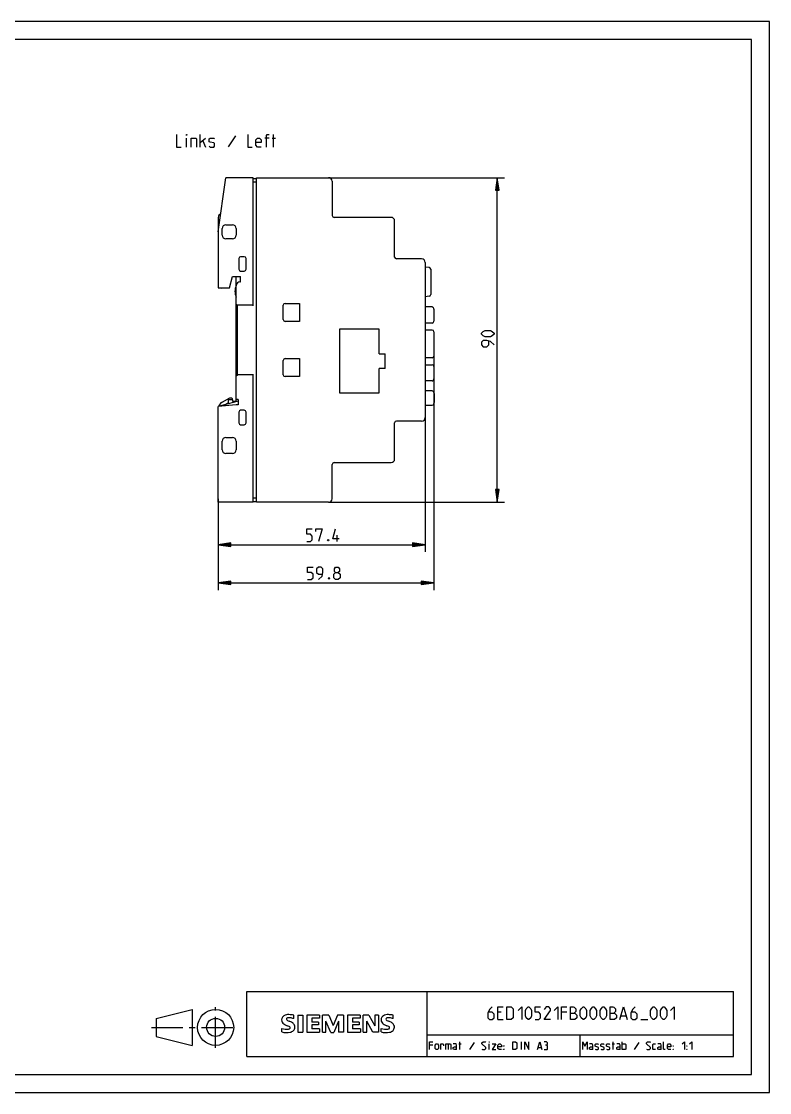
# Model space of a CAD drawing. Extents: x 0 to 420, y 0 to 297.
# Drawn here: x 212.5 to 420, y 0 to 297 of the extents above; entities that cross this region are included whole.
import ezdxf

# ---------------------------------------------------------------- set-up
doc = ezdxf.new("R2010")
doc.units = 0
doc.header["$LTSCALE"] = 23.1
doc.linetypes.add('CENTER', pattern=[0.6, 0.375, -0.075, 0.075, -0.075])
doc.layers.get('0').update_dxf_attribs({"linetype": 'CONTINUOUS'})
for name, color, linetype in [('11000_LEFT', 7, 'CONTINUOUS'), ('11100_DIM_LEFT', 7, 'CONTINUOUS'), ('11300_LEFT_GERMAN_ENGLISH', 7, 'CONTINUOUS'), ('90000_FRAME', 7, 'CONTINUOUS')]:
    doc.layers.add(name, color=color, linetype=linetype)

msp = doc.modelspace()

# ---------------------------------------------------------------- linework, layer by layer
at = {"color": 7, "linetype": 'CONTINUOUS'}
for p, q in [((344.479, 253.673), (343.979, 250.173)), ((344.979, 250.173), (344.479, 253.673)), ((343.979, 250.173), (344.979, 250.173)), ((344.979, 167.173), (343.979, 167.173)), ((343.979, 167.173), (344.479, 163.673)), ((344.479, 163.673), (344.979, 167.173)), ((270.604, 152.414), (267.104, 151.914)), ((267.104, 151.914), (270.604, 151.414)), ((270.604, 151.414), (270.604, 152.414)), ((324.504, 151.914), (321.004, 152.414)), ((321.004, 152.414), (321.004, 151.414)), ((321.004, 151.414), (324.504, 151.914)), ((270.604, 141.845), (267.104, 141.345)), ((267.104, 141.345), (270.604, 140.845)), ((270.604, 140.845), (270.604, 141.845)), ((326.904, 141.345), (323.404, 141.845)), ((323.404, 141.845), (323.404, 140.845)), ((323.404, 140.845), (326.904, 141.345))]:
    msp.add_line(p, q, dxfattribs=at)
for points in [[(344.479, 253.673), (344.979, 250.173), (343.979, 250.173)], [(344.479, 163.673), (343.979, 167.173), (344.979, 167.173)], [(267.104, 151.914), (270.604, 152.414), (270.604, 151.414)], [(324.504, 151.914), (321.004, 151.414), (321.004, 152.414)], [(267.104, 141.345), (270.604, 141.845), (270.604, 140.845)], [(326.904, 141.345), (323.404, 140.845), (323.404, 141.845)]]:
    msp.add_solid(points, dxfattribs=at)
at = {"layer": '11000_LEFT', "color": 7, "linetype": 'CONTINUOUS'}
for p, q in [((267.104, 238.673), (269.212, 253.673)), ((276.804, 253.673), (269.212, 253.673)), ((276.804, 218.123), (276.804, 253.673)), ((276.804, 253.473), (277.704, 253.473)), ((277.704, 252.473), (276.804, 252.473)), ((277.704, 163.673), (277.704, 253.673)), ((277.704, 253.673), (297.704, 253.673)), ((298.704, 252.673), (298.704, 243.173)), ((267.104, 242.673), (267.104, 223.173)), ((269.179, 240.598), (271.029, 240.598)), ((315.004, 242.673), (299.204, 242.673)), ((316.004, 231.673), (316.004, 241.673)), ((268.179, 237.748), (268.179, 239.598)), ((272.029, 239.598), (272.029, 237.748)), ((271.029, 236.748), (269.179, 236.748)), ((274.304, 231.773), (273.304, 231.773)), ((272.804, 231.273), (272.804, 228.273)), ((274.804, 228.273), (274.804, 231.273)), ((323.504, 231.173), (316.504, 231.173)), ((324.504, 230.173), (324.504, 187.173)), ((325.57, 228.761), (324.504, 228.902)), ((270.165, 223.173), (271.054, 226.273)), ((272.054, 226.173), (271.026, 226.173)), ((271.054, 226.273), (273.304, 226.273)), ((272.054, 226.273), (272.054, 226.173)), ((272.104, 191.542), (272.104, 226.273)), ((273.304, 227.773), (274.304, 227.773)), ((273.304, 224.773), (273.304, 226.273)), ((326.004, 228.266), (326.004, 221.28)), ((267.104, 223.173), (270.165, 223.173)), ((270.065, 223.073), (268.104, 223.073)), ((269.804, 223.073), (269.804, 223.173)), ((270.065, 223.073), (270.094, 223.173)), ((273.104, 224.773), (273.304, 224.773)), ((325.57, 220.784), (324.504, 220.644)), ((272.104, 218.623), (272.404, 218.323)), ((272.404, 199.023), (272.404, 218.323)), ((276.804, 218.323), (272.404, 218.323)), ((285.104, 214.323), (285.104, 218.323)), ((285.604, 218.823), (289.604, 218.823)), ((289.604, 218.823), (289.604, 213.823)), ((326.404, 217.823), (324.504, 217.823)), ((326.476, 217.816), (326.404, 217.823)), ((326.609, 217.769), (326.476, 217.816)), ((326.727, 217.678), (326.609, 217.769)), ((326.824, 217.541), (326.727, 217.678)), ((326.888, 217.358), (326.824, 217.541)), ((326.904, 217.199), (326.888, 217.358)), ((326.904, 217.199), (326.904, 213.848)), ((289.604, 213.823), (285.604, 213.823)), ((311.704, 211.703), (300.704, 211.703)), ((300.704, 211.703), (300.704, 194.053)), ((311.704, 204.803), (311.704, 211.703)), ((326.404, 213.348), (324.504, 213.348)), ((326.404, 211.423), (324.504, 211.423)), ((326.904, 210.923), (326.904, 204.223)), ((285.104, 199.023), (285.104, 203.023)), ((285.604, 203.523), (289.604, 203.523)), ((289.604, 203.523), (289.604, 198.523)), ((311.704, 204.803), (313.379, 204.803)), ((313.379, 200.803), (313.379, 204.803)), ((326.404, 203.723), (324.504, 203.723)), ((272.104, 198.723), (272.404, 199.023)), ((276.804, 199.023), (272.404, 199.023)), ((276.804, 163.673), (276.804, 199.223)), ((313.379, 200.803), (311.704, 200.803)), ((311.704, 194.053), (311.704, 200.803)), ((324.504, 201.797), (326.404, 201.797)), ((326.904, 201.297), (326.904, 197.946)), ((289.604, 198.523), (285.604, 198.523)), ((326.404, 197.323), (324.504, 197.323)), ((326.404, 197.323), (326.476, 197.329)), ((326.476, 197.329), (326.609, 197.376)), ((326.609, 197.376), (326.727, 197.468)), ((326.727, 197.468), (326.824, 197.604)), ((326.824, 197.604), (326.888, 197.787)), ((326.888, 197.787), (326.904, 197.946)), ((300.704, 194.053), (311.704, 194.053)), ((326.404, 194.573), (324.504, 194.573)), ((326.904, 194.073), (326.904, 191.073)), ((326.904, 193.823), (326.954, 193.823)), ((326.954, 193.823), (326.954, 191.323)), ((272.604, 191.673), (267.104, 190.235)), ((272.104, 190.673), (267.104, 190.235)), ((267.104, 163.673), (267.104, 190.235)), ((268.154, 191.428), (270.31, 192.673)), ((268.901, 190.705), (269.654, 191.14)), ((269.654, 191.14), (269.71, 191.163)), ((269.71, 191.163), (269.761, 191.166)), ((269.761, 191.166), (269.801, 191.15)), ((269.801, 191.15), (269.831, 191.12)), ((269.831, 191.12), (269.848, 191.078)), ((269.848, 191.078), (269.854, 191.024)), ((269.854, 192.41), (269.854, 190.954)), ((269.854, 192.373), (269.866, 192.306)), ((269.866, 192.306), (269.896, 192.251)), ((269.896, 192.251), (269.94, 192.208)), ((269.94, 192.208), (269.996, 192.181)), ((269.996, 192.181), (270.054, 192.173)), ((270.054, 192.173), (270.944, 192.173)), ((270.31, 192.673), (270.81, 192.673)), ((270.81, 192.673), (271.104, 191.573)), ((272.104, 191.573), (271.104, 191.573)), ((272.604, 192.173), (272.104, 192.173)), ((272.604, 190.673), (272.104, 190.673)), ((272.604, 192.173), (272.604, 190.673)), ((324.504, 190.573), (326.404, 190.573)), ((326.904, 191.323), (326.954, 191.323)), ((272.804, 188.673), (272.804, 185.673)), ((274.304, 189.173), (273.304, 189.173)), ((274.804, 185.673), (274.804, 188.673)), ((273.304, 185.173), (274.304, 185.173)), ((316.004, 175.673), (316.004, 185.673)), ((323.504, 186.173), (316.504, 186.173)), ((269.179, 181.623), (271.029, 181.623)), ((268.179, 178.223), (268.179, 180.623)), ((272.029, 180.623), (272.029, 178.223)), ((271.029, 177.223), (269.179, 177.223)), ((298.704, 164.673), (298.704, 174.173)), ((299.204, 174.673), (315.004, 174.673)), ((276.804, 163.673), (267.104, 163.673)), ((276.804, 164.873), (277.704, 164.873)), ((276.804, 163.873), (277.704, 163.873)), ((297.704, 163.673), (277.704, 163.673))]:
    msp.add_line(p, q, dxfattribs=at)
for centre, radius, start, end in [((297.704, 252.673), 1, 0, 90), ((268.104, 242.673), 1, 107.73368, 180), ((269.179, 239.598), 1, 90, 180), ((271.029, 239.598), 1, 0, 90), ((299.204, 243.173), 0.5, 180, 270), ((315.004, 241.673), 1, 0, 90), ((269.179, 237.748), 1, 180, 270), ((271.029, 237.748), 1, 270, 360), ((273.304, 231.273), 0.5, 90, 180), ((274.304, 231.273), 0.5, 0, 90), ((316.504, 231.673), 0.5, 180, 270), ((323.504, 230.173), 1, 0, 90), ((325.504, 228.266), 0.5, 0, 82.5), ((273.304, 228.273), 0.5, 180, 270), ((274.304, 228.273), 0.5, 270, 360), ((268.104, 224.073), 1, 244.18025, 270), ((275.703, 222.063), 4, 154.58499, 178.43062), ((273.104, 223.773), 1, 90, 180), ((275.703, 222.282), 4, 181.56938, 205.46397), ((325.504, 221.28), 0.5, 277.5, 360), ((285.604, 218.323), 0.5, 90, 180), ((285.604, 214.323), 0.5, 180, 270), ((326.404, 213.848), 0.5, 270, 360), ((326.404, 210.923), 0.5, 0, 90), ((285.604, 203.023), 0.5, 90, 180), ((326.404, 204.223), 0.5, 270, 360), ((285.604, 199.023), 0.5, 180, 270), ((326.404, 201.297), 0.5, 0, 90), ((326.404, 194.073), 0.5, 0, 90), ((269.154, 189.696), 2, 120, 163.09288), ((326.404, 191.073), 0.5, 270, 360), ((273.304, 188.673), 0.5, 90, 180), ((274.304, 188.673), 0.5, 0, 90), ((323.504, 187.173), 1, 270, 360), ((273.304, 185.673), 0.5, 180, 270), ((274.304, 185.673), 0.5, 270, 360), ((316.504, 185.673), 0.5, 90, 180), ((269.179, 180.623), 1, 90, 180), ((271.029, 180.623), 1, 0, 90), ((269.179, 178.223), 1, 180, 270), ((271.029, 178.223), 1, 270, 360), ((315.004, 175.673), 1, 270, 360), ((299.204, 174.173), 0.5, 90, 180), ((297.704, 164.673), 1, 270, 360)]:
    msp.add_arc(centre, radius, start, end, dxfattribs=at)
at = {"layer": '11100_DIM_LEFT', "color": 7, "linetype": 'CONTINUOUS'}
for p, q in [((297.704, 253.673), (346.479, 253.673)), ((344.479, 163.673), (344.479, 253.673)), ((326.904, 204.223), (326.904, 139.345)), ((324.504, 187.173), (324.504, 149.914)), ((267.104, 164.673), (267.104, 139.345)), ((297.704, 163.673), (346.479, 163.673)), ((300.052, 152.789), (300.052, 154.539)), ((267.104, 151.914), (324.504, 151.914)), ((267.104, 141.345), (326.904, 141.345))]:
    msp.add_line(p, q, dxfattribs=at)
for points in [[(342.604, 209.543), (341.104, 209.543), (340.604, 209.793), (340.104, 210.293), (340.104, 210.543), (340.604, 211.043), (341.104, 211.293), (342.604, 211.293), (343.104, 211.043), (343.604, 210.543), (343.604, 210.293), (343.104, 209.793), (342.604, 209.543)], [(343.604, 207.293), (342.604, 208.293), (341.604, 208.543), (340.604, 208.543), (340.104, 208.043), (340.104, 207.293), (340.604, 206.793), (341.604, 206.793), (342.104, 207.293), (342.104, 208.376)], [(291.635, 152.789), (292.635, 152.789), (293.135, 153.289), (293.135, 154.289), (292.635, 154.789), (291.635, 154.789), (291.635, 156.289), (293.135, 156.289)], [(294.135, 155.539), (294.135, 156.289), (295.885, 156.289), (294.885, 152.789)], [(300.635, 153.539), (298.885, 153.539), (299.635, 156.289)], [(297.635, 153.373), (297.718, 153.206), (297.718, 153.123), (297.635, 152.956), (297.468, 152.956), (297.385, 153.123), (297.385, 153.206), (297.468, 153.373), (297.635, 153.373)], [(291.881, 142.22), (292.881, 142.22), (293.381, 142.72), (293.381, 143.72), (292.881, 144.22), (291.881, 144.22), (291.881, 145.72), (293.381, 145.72)], [(294.881, 142.22), (295.881, 143.22), (296.131, 144.22), (296.131, 145.22), (295.631, 145.72), (294.881, 145.72), (294.381, 145.22), (294.381, 144.22), (294.881, 143.72), (295.964, 143.72)], [(299.631, 144.22), (299.297, 144.47), (299.297, 145.22), (299.631, 145.72), (300.381, 145.72), (300.714, 145.22), (300.714, 144.47), (300.381, 144.22), (300.881, 143.72), (300.881, 142.72), (300.381, 142.22), (299.631, 142.22), (299.131, 142.72)], [(297.881, 142.804), (297.964, 142.637), (297.964, 142.554), (297.881, 142.387), (297.714, 142.387), (297.631, 142.554), (297.631, 142.637), (297.714, 142.804), (297.881, 142.804)], [(299.131, 142.72), (299.131, 143.72), (299.631, 144.22), (300.381, 144.22)]]:
    msp.add_lwpolyline(points, dxfattribs=at)
at = {"layer": '11300_LEFT_GERMAN_ENGLISH', "color": 7, "linetype": 'CONTINUOUS'}
for p, q in [((258.261, 262.152), (258.261, 264.652)), ((262.095, 262.152), (262.095, 265.652)), ((262.095, 263.402), (263.595, 264.652)), ((271.845, 265.319), (269.845, 262.236)), ((281.178, 264.652), (280.011, 264.652)), ((282.011, 264.652), (283.011, 264.652)), ((282.428, 262.152), (282.428, 265.652)), ((262.845, 263.902), (263.595, 262.152))]:
    msp.add_line(p, q, dxfattribs=at)
for points in [[(255.511, 265.652), (255.511, 262.152), (256.761, 262.152)], [(258.261, 265.402), (258.261, 265.652), (258.345, 265.652), (258.261, 265.402)], [(259.595, 262.152), (259.595, 264.652), (260.845, 264.652), (261.095, 264.402), (261.095, 262.152)], [(264.595, 262.402), (264.845, 262.152), (265.845, 262.152), (266.095, 262.402), (266.095, 263.152), (265.845, 263.319), (264.845, 263.486), (264.595, 263.652), (264.595, 264.402), (264.845, 264.652), (265.845, 264.652), (266.095, 264.402)], [(275.261, 265.652), (275.261, 262.152), (276.511, 262.152)], [(279.011, 262.152), (278.011, 262.152), (277.511, 262.652), (277.511, 264.152), (278.011, 264.652), (278.511, 264.652), (279.011, 264.152), (279.011, 263.402), (277.511, 263.402)], [(280.428, 262.152), (280.428, 265.402), (280.678, 265.652), (281.178, 265.652)]]:
    msp.add_lwpolyline(points, dxfattribs=at)
at = {"layer": '90000_FRAME', "color": 7, "linetype": 'CONTINUOUS'}
for p, q in [((420, 297), (0, 297)), ((420, 0), (420, 297)), ((415, 292), (5, 292)), ((415, 5), (415, 292)), ((275, 28), (410, 28)), ((275, 10), (275, 28)), ((325, 10), (325, 28)), ((410, 10), (410, 28)), ((249.866, 20.581), (259.866, 23.081)), ((259.866, 23.081), (259.866, 13.081)), ((284.895, 20.916), (285.169, 21.19)), ((288.03, 20.499), (288.03, 21.449)), ((289.124, 21.497), (290.55, 21.497)), ((289.124, 21.497), (289.124, 16.744)), ((290.55, 21.497), (290.55, 16.744)), ((295.16, 21.497), (291.643, 21.497)), ((291.643, 21.497), (291.643, 16.744)), ((295.16, 21.497), (295.16, 20.618)), ((297.727, 21.497), (296.016, 21.497)), ((296.016, 16.744), (296.016, 21.497)), ((297.727, 21.497), (298.963, 18.597)), ((300.151, 21.497), (298.963, 18.597)), ((301.862, 21.497), (300.151, 21.497)), ((301.862, 21.497), (301.862, 16.744)), ((306.473, 21.497), (302.956, 21.497)), ((302.956, 21.497), (302.956, 16.744)), ((306.473, 21.497), (306.473, 20.618)), ((308.85, 21.497), (307.305, 21.497)), ((307.305, 16.744), (307.305, 21.497)), ((308.85, 21.497), (310.537, 18.55)), ((311.488, 21.497), (310.537, 21.497)), ((310.537, 21.497), (310.537, 18.55)), ((311.488, 21.497), (311.488, 16.744)), ((315.623, 20.499), (315.623, 21.449)), ((345.591, 22.25), (344.591, 22.25)), ((363.758, 22.25), (362.258, 22.25)), ((378.841, 21.25), (380.175, 21.25)), ((249.866, 20.581), (249.866, 15.581)), ((295.16, 20.618), (293.021, 20.618)), ((293.021, 20.618), (293.021, 19.548)), ((294.875, 19.548), (293.021, 19.548)), ((294.875, 18.764), (293.021, 18.764)), ((293.021, 18.764), (293.021, 17.647)), ((294.875, 19.548), (294.875, 18.764)), ((298.297, 16.696), (296.966, 19.786)), ((296.966, 16.744), (296.966, 19.786)), ((300.484, 19.833), (299.153, 16.696)), ((300.484, 19.833), (300.484, 16.744)), ((306.473, 20.618), (304.334, 20.618)), ((304.334, 20.618), (304.334, 19.548)), ((306.188, 19.548), (304.334, 19.548)), ((306.188, 18.764), (304.334, 18.764)), ((304.334, 18.764), (304.334, 17.647)), ((306.188, 19.548), (306.188, 18.764)), ((309.967, 16.744), (308.255, 19.786)), ((308.255, 16.744), (308.255, 19.786)), ((344.591, 20.25), (346.091, 20.25)), ((384.258, 20.25), (386.258, 20.25)), ((249.866, 15.581), (259.866, 13.081)), ((284.703, 16.839), (284.703, 17.789)), ((289.124, 16.744), (290.55, 16.744)), ((291.643, 16.744), (295.208, 16.744)), ((295.208, 17.647), (293.021, 17.647)), ((295.208, 17.647), (295.208, 16.744)), ((296.016, 16.744), (296.966, 16.744)), ((298.297, 16.696), (299.153, 16.696)), ((301.862, 16.744), (300.484, 16.744)), ((302.956, 16.744), (306.52, 16.744)), ((306.52, 17.647), (304.334, 17.647)), ((306.52, 17.647), (306.52, 16.744)), ((307.305, 16.744), (308.255, 16.744)), ((311.488, 16.744), (309.967, 16.744)), ((312.296, 16.839), (312.296, 17.789)), ((325, 16), (410, 16)), ((367.5, 10), (367.5, 16)), ((326.603, 13.157), (325.66, 13.157)), ((330.898, 13.471), (330.898, 11.9)), ((333.831, 13.471), (334.46, 13.471)), ((334.093, 11.9), (334.093, 14.1)), ((338.074, 13.89), (336.817, 11.952)), ((342.265, 11.9), (342.265, 13.471)), ((351.17, 11.9), (351.17, 14.1)), ((355.831, 12.529), (356.67, 12.529)), ((376.331, 13.471), (376.96, 13.471)), ((376.593, 11.9), (376.593, 14.1)), ((379.16, 11.9), (379.16, 14.1)), ((383.717, 13.89), (382.46, 11.952)), ((275, 10), (410, 10)), ((5, 5), (415, 5)), ((0, 0), (420, 0))]:
    msp.add_line(p, q, dxfattribs=at)
at = {"layer": '90000_FRAME', "color": 7, "linetype": 'CENTER'}
for p, q in [((266.366, 12.36), (266.366, 23.643)), ((248.586, 18.081), (272.188, 18.081))]:
    msp.add_line(p, q, dxfattribs=at)
at = {"layer": '90000_FRAME', "color": 7, "linetype": 'CONTINUOUS'}
for points in [[(343.091, 23.75), (342.341, 23), (341.841, 22), (341.841, 20.75), (342.341, 20.25), (343.091, 20.25), (343.591, 20.75), (343.591, 21.75), (343.091, 22.25), (342.008, 22.25)], [(344.591, 20.25), (344.591, 23.75), (346.091, 23.75)], [(347.091, 20.25), (347.091, 23.75), (348.341, 23.75), (348.841, 23.25), (348.841, 20.75), (348.341, 20.25), (347.091, 20.25)], [(350.258, 22.75), (351.258, 23.75), (351.258, 20.25)], [(352.258, 21.25), (352.258, 22.75), (352.508, 23.25), (353.008, 23.75), (353.258, 23.75), (353.758, 23.25), (354.008, 22.75), (354.008, 21.25), (353.758, 20.75), (353.258, 20.25), (353.008, 20.25), (352.508, 20.75), (352.258, 21.25)], [(355.008, 20.25), (356.008, 20.25), (356.508, 20.75), (356.508, 21.75), (356.008, 22.25), (355.008, 22.25), (355.008, 23.75), (356.508, 23.75)], [(359.258, 20.25), (357.508, 20.25), (359.258, 22.75), (359.258, 23.25), (358.758, 23.75), (358.008, 23.75), (357.508, 23)], [(360.258, 22.75), (361.258, 23.75), (361.258, 20.25)], [(362.258, 20.25), (362.258, 23.75), (363.758, 23.75)], [(364.758, 20.25), (364.758, 23.75), (365.508, 23.75), (365.758, 23.667), (366.258, 23.25), (366.258, 22.5), (365.758, 22)], [(364.758, 22), (366.008, 22), (366.508, 21.5), (366.508, 20.75), (366.008, 20.25), (364.758, 20.25)], [(367.508, 21.25), (367.508, 22.75), (367.758, 23.25), (368.258, 23.75), (368.508, 23.75), (369.008, 23.25), (369.258, 22.75), (369.258, 21.25), (369.008, 20.75), (368.508, 20.25), (368.258, 20.25), (367.758, 20.75), (367.508, 21.25)], [(370.258, 21.25), (370.258, 22.75), (370.508, 23.25), (371.008, 23.75), (371.258, 23.75), (371.758, 23.25), (372.008, 22.75), (372.008, 21.25), (371.758, 20.75), (371.258, 20.25), (371.008, 20.25), (370.508, 20.75), (370.258, 21.25)], [(373.008, 21.25), (373.008, 22.75), (373.258, 23.25), (373.758, 23.75), (374.008, 23.75), (374.508, 23.25), (374.758, 22.75), (374.758, 21.25), (374.508, 20.75), (374.008, 20.25), (373.758, 20.25), (373.258, 20.75), (373.008, 21.25)], [(375.758, 20.25), (375.758, 23.75), (376.508, 23.75), (376.758, 23.667), (377.258, 23.25), (377.258, 22.5), (376.758, 22)], [(375.758, 22), (377.008, 22), (377.508, 21.5), (377.508, 20.75), (377.008, 20.25), (375.758, 20.25)], [(378.508, 20.25), (379.508, 23.75), (380.508, 20.25)], [(382.758, 23.75), (382.008, 23), (381.508, 22), (381.508, 20.75), (382.008, 20.25), (382.758, 20.25), (383.258, 20.75), (383.258, 21.75), (382.758, 22.25), (381.675, 22.25)], [(387.008, 21.25), (387.008, 22.75), (387.258, 23.25), (387.758, 23.75), (388.008, 23.75), (388.508, 23.25), (388.758, 22.75), (388.758, 21.25), (388.508, 20.75), (388.008, 20.25), (387.758, 20.25), (387.258, 20.75), (387.008, 21.25)], [(389.758, 21.25), (389.758, 22.75), (390.008, 23.25), (390.508, 23.75), (390.758, 23.75), (391.258, 23.25), (391.508, 22.75), (391.508, 21.25), (391.258, 20.75), (390.758, 20.25), (390.508, 20.25), (390.008, 20.75), (389.758, 21.25)], [(392.508, 22.75), (393.508, 23.75), (393.508, 20.25)], [(325.66, 11.9), (325.66, 14.1), (326.603, 14.1)], [(327.231, 12.214), (327.231, 13.157), (327.546, 13.471), (327.86, 13.471), (328.174, 13.157), (328.174, 12.214), (327.86, 11.9), (327.546, 11.9), (327.231, 12.214)], [(328.803, 11.9), (328.803, 13.471), (329.431, 13.471), (329.536, 13.314), (329.536, 13)], [(330.217, 11.9), (330.217, 13.471), (331.474, 13.471), (331.631, 13.314), (331.631, 11.9)], [(333.203, 11.9), (333.203, 13.157), (333.046, 13.471), (332.26, 13.471)], [(333.203, 11.9), (332.574, 11.9), (332.26, 12.057), (332.26, 12.529), (332.574, 12.686), (333.203, 12.686)], [(340.222, 12.057), (340.379, 11.9), (341.008, 11.9), (341.322, 12.214), (341.322, 12.529), (340.222, 13.471), (340.222, 13.786), (340.536, 14.1), (341.165, 14.1), (341.322, 13.943)], [(342.265, 13.943), (342.265, 14.1), (342.317, 14.1), (342.265, 13.943)], [(343.103, 13.471), (344.046, 13.471), (343.103, 11.9), (344.046, 11.9)], [(345.617, 11.9), (344.989, 11.9), (344.674, 12.214), (344.674, 13.157), (344.989, 13.471), (345.303, 13.471), (345.617, 13.157), (345.617, 12.686), (344.674, 12.686)], [(346.246, 12.843), (346.246, 13), (346.35, 13), (346.246, 12.843)], [(346.246, 11.9), (346.246, 12.057), (346.35, 12.057), (346.246, 11.9)], [(348.76, 11.9), (348.76, 14.1), (349.546, 14.1), (349.86, 13.786), (349.86, 12.214), (349.546, 11.9), (348.76, 11.9)], [(352.165, 11.9), (352.165, 14.1), (353.265, 11.9), (353.265, 14.1)], [(355.622, 11.9), (356.25, 14.1), (356.879, 11.9)], [(358.136, 13.157), (358.398, 13.314), (358.398, 13.786), (358.136, 14.1), (357.508, 14.1)], [(357.508, 11.9), (358.293, 11.9), (358.45, 12.057), (358.45, 12.843), (358.136, 13.157), (357.822, 13.157)], [(368.16, 11.9), (368.16, 14.1), (368.789, 12.843), (369.417, 14.1), (369.417, 11.9)], [(370.989, 11.9), (370.989, 13.157), (370.831, 13.471), (370.046, 13.471)], [(370.989, 11.9), (370.36, 11.9), (370.046, 12.057), (370.046, 12.529), (370.36, 12.686), (370.989, 12.686)], [(371.617, 12.057), (371.774, 11.9), (372.403, 11.9), (372.56, 12.057), (372.56, 12.529), (372.403, 12.633), (371.774, 12.738), (371.617, 12.843), (371.617, 13.314), (371.774, 13.471), (372.403, 13.471), (372.56, 13.314)], [(373.189, 12.057), (373.346, 11.9), (373.974, 11.9), (374.131, 12.057), (374.131, 12.529), (373.974, 12.633), (373.346, 12.738), (373.189, 12.843), (373.189, 13.314), (373.346, 13.471), (373.974, 13.471), (374.131, 13.314)], [(374.76, 12.057), (374.917, 11.9), (375.546, 11.9), (375.703, 12.057), (375.703, 12.529), (375.546, 12.633), (374.917, 12.738), (374.76, 12.843), (374.76, 13.314), (374.917, 13.471), (375.546, 13.471), (375.703, 13.314)], [(378.531, 11.9), (378.531, 13.157), (378.374, 13.471), (377.589, 13.471)], [(378.531, 11.9), (377.903, 11.9), (377.589, 12.057), (377.589, 12.529), (377.903, 12.686), (378.531, 12.686)], [(379.16, 13.471), (379.946, 13.471), (380.103, 13.314), (380.103, 12.057), (379.946, 11.9), (379.16, 11.9)], [(385.865, 12.057), (386.022, 11.9), (386.65, 11.9), (386.965, 12.214), (386.965, 12.529), (385.865, 13.471), (385.865, 13.786), (386.179, 14.1), (386.808, 14.1), (386.965, 13.943)], [(388.379, 11.9), (387.75, 11.9), (387.593, 12.057), (387.593, 13.314), (387.75, 13.471), (388.379, 13.471)], [(389.95, 11.9), (389.95, 13.157), (389.793, 13.471), (389.008, 13.471)], [(389.95, 11.9), (389.322, 11.9), (389.008, 12.057), (389.008, 12.529), (389.322, 12.686), (389.95, 12.686)], [(391.05, 11.9), (390.736, 11.9), (390.579, 12.057), (390.579, 14.1)], [(392.622, 11.9), (391.993, 11.9), (391.679, 12.214), (391.679, 13.157), (391.993, 13.471), (392.308, 13.471), (392.622, 13.157), (392.622, 12.686), (391.679, 12.686)], [(393.25, 12.843), (393.25, 13), (393.355, 13), (393.25, 12.843)], [(393.25, 11.9), (393.25, 12.057), (393.355, 12.057), (393.25, 11.9)], [(395.765, 13.471), (396.393, 14.1), (396.393, 11.9)], [(397.022, 12.843), (397.022, 13), (397.127, 13), (397.022, 12.843)], [(397.022, 11.9), (397.022, 12.057), (397.127, 12.057), (397.022, 11.9)], [(397.808, 13.471), (398.436, 14.1), (398.436, 11.9)]]:
    msp.add_lwpolyline(points, dxfattribs=at)
for radius in [5, 2.5]:
    msp.add_circle((266.366, 18.081), radius, dxfattribs=at)
for centre, radius, start, end in [((285.795, 20.25), 1.12, 142.81392, 167.1523), ((286.14, 19.943), 1.581, 121.21409, 141.52548), ((286.52, 19.254), 2.367, 86.2218, 120.42726), ((286.251, 12.558), 9.068, 78.6827, 87.31476), ((313.387, 20.25), 1.12, 142.81392, 167.1523), ((313.733, 19.943), 1.581, 121.21409, 141.52548), ((314.112, 19.254), 2.367, 86.2218, 120.42726), ((313.844, 12.558), 9.068, 78.6827, 87.31476), ((285.963, 20.142), 1.309, 164.19749, 195.80251), ((285.9, 20.102), 1.239, 194.79522, 225.71765), ((286.504, 20.808), 2.166, 227.31193, 242.70403), ((290.359, 28.342), 10.629, 242.86201, 247.1042), ((286.307, 20.368), 0.303, 154.44003, 221.82017), ((286.386, 20.289), 0.41, 102.82878, 149.22596), ((286.717, 20.754), 0.866, 222.77604, 239.03624), ((279.564, 2.549), 17.332, 65.34147, 67.39978), ((287.619, 22.35), 2.699, 240.0482, 251.37797), ((286.803, 18.546), 2.202, 84.04001, 103.34277), ((284.21, 13.424), 6.859, 59.90203, 68.20365), ((286.692, 17.976), 0.34, 305.50322, 72.46529), ((286.463, 16.129), 4.642, 70.26259, 82.95242), ((286.886, 18.062), 1.505, 25.95629, 59.48348), ((286.958, 18.14), 1.406, 335.3868, 24.39151), ((313.555, 20.142), 1.309, 164.19749, 195.80251), ((313.493, 20.102), 1.239, 194.79522, 225.71765), ((314.097, 20.808), 2.166, 227.31193, 242.70403), ((317.952, 28.342), 10.629, 242.86201, 247.1042), ((313.9, 20.368), 0.303, 154.44003, 221.82017), ((313.979, 20.289), 0.41, 102.82878, 149.22596), ((314.31, 20.754), 0.866, 222.77604, 239.03624), ((307.156, 2.549), 17.332, 65.34147, 67.39978), ((315.212, 22.35), 2.699, 240.0482, 251.37797), ((314.396, 18.546), 2.202, 84.04001, 103.34277), ((311.803, 13.424), 6.859, 59.90203, 68.20365), ((314.285, 17.976), 0.34, 305.50322, 72.46529), ((314.055, 16.129), 4.642, 70.26259, 82.95242), ((314.479, 18.062), 1.505, 25.95629, 59.48348), ((314.551, 18.14), 1.406, 335.3868, 24.39151), ((285.948, 20.801), 3.259, 247.53002, 280.75795), ((286.126, 21.378), 4.757, 252.59392, 280.98166), ((286.408, 18.701), 1.112, 277.71, 295.68849), ((286.581, 18.76), 2.101, 282.40584, 311.86444), ((286.954, 18.193), 1.433, 315.89046, 333.52293), ((313.541, 20.801), 3.259, 247.53002, 280.75795), ((313.719, 21.378), 4.757, 252.59392, 280.98166), ((314, 18.701), 1.112, 277.71, 295.68849), ((314.174, 18.76), 2.101, 282.40584, 311.86444), ((314.546, 18.193), 1.433, 315.89046, 333.52293)]:
    msp.add_arc(centre, radius, start, end, dxfattribs=at)

doc.saveas('drawing.dxf')
